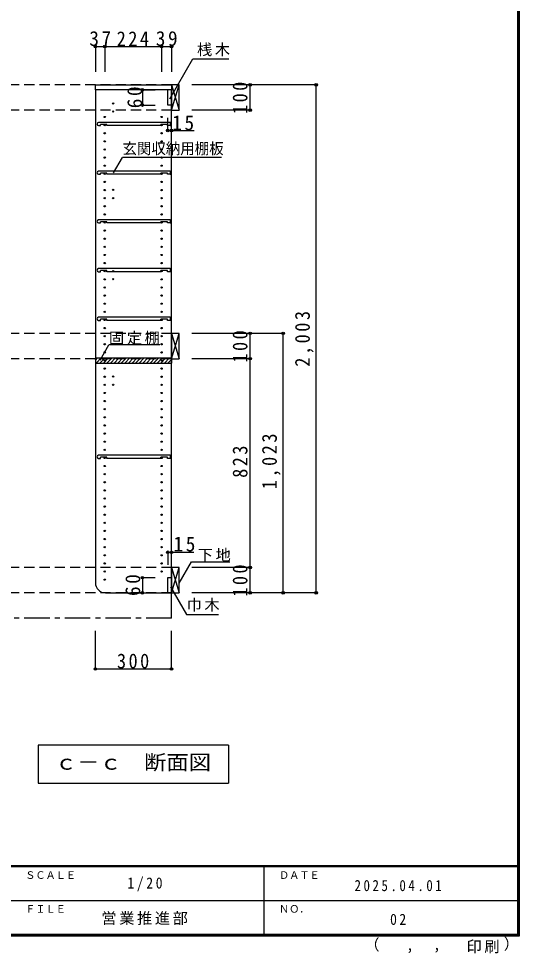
# Model space of a CAD drawing. Units: millimetres at full size, sheet at 1:20; details may follow other scales. Extents: x -8210 to 8210, y -5841 to 5773.
# Drawn here: x 6238 to 8210, y 119 to 3803 of the extents above; entities that cross this region are included whole.
import ezdxf
from ezdxf.enums import TextEntityAlignment as Align

# ---------------------------------------------------------------- set-up
doc = ezdxf.new("R2010")
doc.units = ezdxf.units.MM
doc.header["$LTSCALE"] = 20
doc.header["$PDMODE"] = 32
doc.header["$PDSIZE"] = 10
doc.linetypes.add('CHAIN1', pattern=[8, 5, -1, 1, -1])
doc.linetypes.add('DASHED2', pattern=[3, 2, -1])
for name, color, linetype in [('0-2_本体', 2, 'Continuous'), ('0-3_固定棚', 3, 'Continuous'), ('0-4_可動棚', 3, 'Continuous'), ('0-5', 4, 'Continuous'), ('0-7_桟木・巾木', 2, 'Continuous'), ('0-8_引き出し', 3, 'Continuous'), ('0-A_文字', 7, 'Continuous'), ('0-B_寸法', 4, 'Continuous'), ('0-C_ハッチ', 4, 'Continuous'), ('F-1_枠', 6, 'Continuous'), ('F-A_文字', 7, 'Continuous')]:
    doc.layers.add(name, color=color, linetype=linetype)
doc.styles.add('ＭＳ ゴシック', font='')
doc.styles.get('ＭＳ ゴシック').set_extended_font_data('MS Gothic')

# ---------------------------------------------------------------- blocks, each defined once
blk = doc.blocks.new('玄関収納用棚')
at = {"layer": '0-4_可動棚', "color": 2}
for p, q in [((132.93, 8.05), (-149.57, 8.05)), ((-142.57, -3.95), (-142.57, 0.35)), ((-117.57, 0.35), (-142.57, 0.35)), ((-117.57, -3.95), (-117.57, 0.35)), ((96.43, -3.95), (96.43, 0.35)), ((134.43, -2.45), (134.43, 6.55)), ((-149.57, -3.95), (-142.57, -3.95)), ((96.43, -3.95), (-117.57, -3.95)), ((132.93, -3.95), (121.43, -3.95))]:
    blk.add_line(p, q, dxfattribs=at)
blk.add_lwpolyline([(121.43, -3.95), (121.43, 0.35), (96.43, 0.35)], dxfattribs=at)
for centre, radius, start, end in [((-149.57, 2.05), 6, 90, 180), ((-149.57, 2.05), 6, 180, 270), ((132.93, 6.55), 1.5, 0, 90), ((132.93, -2.45), 1.5, 270, 0)]:
    blk.add_arc(centre, radius, start, end, dxfattribs=at)

msp = doc.modelspace()

# ---------------------------------------------------------------- linework, layer by layer
at = {"layer": '0-2_本体'}
for p, q in [((6539.71, 3522.77), (6539.71, 3542.77)), ((6539.71, 3542.77), (6839.71, 3542.77)), ((6839.71, 3542.77), (6839.71, 3522.77)), ((6839.71, 3522.77), (6539.71, 3522.77))]:
    msp.add_line(p, q, dxfattribs=at)
at = {"layer": '0-3_固定棚', "color": 2}
for p, q in [((6539.71, 2465.77), (6539.71, 2445.77)), ((6539.71, 2465.77), (6839.71, 2465.77)), ((6539.71, 2445.77), (6839.71, 2445.77)), ((6839.71, 2465.77), (6839.71, 2445.77))]:
    msp.add_line(p, q, dxfattribs=at)
at = {"layer": '0-5', "color": 3}
for p, q in [((6839.71, 3522.77), (6539.71, 3522.77)), ((6539.71, 3522.77), (6539.71, 1579.77)), ((6839.71, 1539.77), (6839.71, 3522.77)), ((6579.71, 1539.77), (6839.71, 1539.77))]:
    msp.add_line(p, q, dxfattribs=at)
at = {"layer": '0-5', "color": 2}
msp.add_line((6839.71, 1526.77), (6839.71, 1539.77), dxfattribs=at)
at = {"layer": '0-5'}
for centre in [(6609.71, 3469.27), (6609.71, 3437.27), (6576.71, 3415.77), (6800.71, 3415.77), (6576.71, 3383.77), (6576.71, 3351.77), (6800.71, 3383.77), (6800.71, 3351.77), (6576.71, 3319.77), (6800.71, 3319.77), (6576.71, 3287.77), (6800.71, 3287.77), (6576.71, 3255.77), (6800.71, 3255.77), (6576.71, 3223.77), (6800.71, 3223.77), (6576.71, 3191.77), (6800.71, 3191.77), (6576.71, 3159.77), (6800.71, 3159.77), (6576.71, 3127.77), (6576.71, 3095.77), (6609.71, 3128.27), (6609.71, 3096.27), (6800.71, 3127.77), (6800.71, 3095.77), (6576.71, 3063.77), (6800.71, 3063.77), (6576.71, 3031.77), (6800.71, 3031.77), (6576.71, 2999.77), (6800.71, 2999.77), (6576.71, 2967.77), (6800.71, 2967.77), (6576.71, 2935.77), (6800.71, 2935.77), (6576.71, 2903.77), (6576.71, 2871.77), (6800.71, 2903.77), (6800.71, 2871.77), (6576.71, 2839.77), (6800.71, 2839.77), (6576.71, 2807.77), (6609.71, 2808.27), (6800.71, 2807.77), (6576.71, 2775.77), (6609.71, 2776.27), (6800.71, 2775.77), (6576.71, 2743.77), (6800.71, 2743.77), (6576.71, 2711.77), (6800.71, 2711.77), (6576.71, 2679.77), (6800.71, 2679.77), (6576.71, 2647.77), (6576.71, 2615.77), (6800.71, 2647.77), (6800.71, 2615.77), (6576.71, 2583.77), (6800.71, 2583.77), (6576.71, 2551.77), (6800.71, 2551.77), (6576.71, 2519.77), (6800.71, 2519.77), (6576.71, 2487.77), (6800.71, 2487.77), (6576.71, 2455.77), (6800.71, 2455.77), (6576.71, 2423.77), (6800.71, 2423.77), (6576.71, 2391.77), (6576.71, 2359.77), (6609.71, 2392.27), (6609.71, 2360.27), (6800.71, 2391.77), (6800.71, 2359.77), (6576.71, 2327.77), (6800.71, 2327.77), (6576.71, 2295.77), (6800.71, 2295.77), (6576.71, 2263.77), (6800.71, 2263.77), (6576.71, 2231.77), (6800.71, 2231.77), (6576.71, 2199.77), (6800.71, 2199.77), (6576.71, 2167.77), (6576.71, 2135.77), (6800.71, 2167.77), (6800.71, 2135.77), (6576.71, 2103.77), (6800.71, 2103.77), (6576.71, 2071.77), (6800.71, 2071.77), (6576.71, 2039.77), (6800.71, 2039.77), (6576.71, 2007.77), (6800.71, 2007.77), (6576.71, 1975.77), (6800.71, 1975.77), (6576.71, 1943.77), (6800.71, 1943.77), (6576.71, 1911.77), (6576.71, 1879.77), (6800.71, 1911.77), (6800.71, 1879.77), (6576.71, 1847.77), (6800.71, 1847.77), (6576.71, 1815.77), (6800.71, 1815.77), (6576.71, 1783.77), (6800.71, 1783.77), (6576.71, 1751.77), (6800.71, 1751.77), (6576.71, 1719.77), (6800.71, 1719.77), (6576.71, 1687.77), (6576.71, 1655.77), (6800.71, 1687.77), (6800.71, 1655.77), (6576.71, 1623.77), (6800.71, 1623.77), (6576.71, 1591.77)]:
    msp.add_circle(centre, 2.5, dxfattribs=at)
at = {"layer": '0-5', "color": 3}
msp.add_arc((6579.71, 1579.77), 40, 180, 270, dxfattribs=at)
at = {"layer": '0-7_桟木・巾木'}
for p, q in [((6839.71, 3522.77), (6824.71, 3522.77)), ((6824.71, 3462.77), (6824.71, 3522.77)), ((6839.71, 3522.77), (6839.71, 3481.77)), ((6824.71, 1599.77), (6839.71, 1599.77)), ((6839.71, 1599.77), (6839.71, 1539.77))]:
    msp.add_line(p, q, dxfattribs=at)
for points in [[(6839.71, 3462.77), (6828.22, 3462.77), (6824.71, 3462.77)], [(6839.71, 1539.77), (6824.71, 1539.77), (6824.71, 1599.77)]]:
    msp.add_lwpolyline(points, dxfattribs=at)
at = {"layer": '0-8_引き出し'}
for p, q in [((6839.71, 3542.77), (6839.71, 3442.77)), ((6869.71, 3542.77), (6839.71, 3542.77)), ((6869.71, 3442.77), (6869.71, 3542.77)), ((6839.71, 3442.77), (6869.71, 3442.77)), ((6839.71, 1639.77), (6839.71, 1539.77)), ((6869.71, 1639.77), (6839.71, 1639.77)), ((6869.71, 1539.77), (6869.71, 1639.77)), ((6839.71, 1539.77), (6869.71, 1539.77))]:
    msp.add_line(p, q, dxfattribs=at)
at = {"layer": '0-8_引き出し', "color": 7}
for p, q in [((6839.71, 3442.77), (6869.71, 3542.77)), ((6839.71, 3542.77), (6869.71, 3442.77)), ((6839.71, 2562.77), (6869.71, 2462.77)), ((6839.71, 2462.77), (6869.71, 2562.77)), ((6839.71, 1539.77), (6869.71, 1639.77)), ((6839.71, 1639.77), (6869.71, 1539.77))]:
    msp.add_line(p, q, dxfattribs=at)
at = {"layer": '0-8_引き出し'}
msp.add_lwpolyline([(6869.71, 2462.77), (6869.71, 2562.77), (6839.71, 2562.77), (6839.71, 2462.77)], close=True, dxfattribs=at)
at = {"layer": '0-A_文字'}
for p, q in [((6833.04, 3487.31), (6923.92, 3644.71)), ((6923.92, 3644.71), (7066.15, 3644.71)), ((6611.21, 3195.97), (6646.23, 3256.62)), ((7036.23, 3256.62), (6646.23, 3256.62)), ((6558.26, 2456.71), (6593.28, 2517.36)), ((6793.28, 2517.36), (6593.28, 2517.36)), ((6869.71, 1578.09), (6918.48, 1662.55)), ((6918.48, 1662.55), (7069.01, 1662.55)), ((6835.9, 1563.5), (6899.15, 1453.96)), ((6899.15, 1453.96), (7025.18, 1453.96)), ((6314.71, 939.77), (6314.71, 789.77)), ((7064.71, 939.77), (6314.71, 939.77)), ((7064.71, 939.77), (7064.71, 789.77)), ((6314.71, 789.77), (7064.71, 789.77))]:
    msp.add_line(p, q, dxfattribs=at)
at = {"layer": '0-A_文字', "linetype": 'CHAIN1'}
for q in [(6839.71, 1539.77), (2119.71, 1439.77)]:
    msp.add_line((6839.71, 1439.77), q, dxfattribs=at)
at = {"layer": '0-B_寸法'}
for p, q in [((6539.71, 3693.77), (6839.71, 3693.77)), ((6539.71, 3693.77), (6539.71, 3593.77)), ((6576.71, 3693.77), (6576.71, 3593.77)), ((6800.71, 3693.77), (6800.71, 3593.77)), ((6839.71, 3693.77), (6839.71, 3593.77)), ((7149.71, 3542.77), (6919.71, 3542.77)), ((7409.71, 3542.77), (6919.71, 3542.77)), ((7149.71, 3442.77), (7149.71, 3542.77)), ((7409.71, 1539.77), (7409.71, 3542.77)), ((6724.71, 3522.77), (6724.71, 3462.77)), ((6724.71, 3522.77), (6774.71, 3522.77)), ((6724.71, 3462.77), (6774.71, 3462.77)), ((7149.71, 3442.77), (6919.71, 3442.77)), ((6824.71, 3362.77), (6824.71, 3412.77)), ((6839.71, 3362.77), (6839.71, 3412.77)), ((6824.71, 3362.77), (6929.1, 3362.77)), ((7149.71, 2562.77), (6919.71, 2562.77)), ((7279.71, 2562.77), (7149.71, 2562.77)), ((7149.71, 2462.77), (7149.71, 2562.77)), ((7279.71, 1539.77), (7279.71, 2562.77)), ((7149.71, 2462.77), (6919.71, 2462.77)), ((7149.71, 1639.77), (7149.71, 2462.77)), ((6824.71, 1699.77), (6824.71, 1649.77)), ((6824.71, 1699.77), (6928.17, 1699.77)), ((7149.71, 1639.77), (6919.71, 1639.77)), ((7149.71, 1539.77), (7149.71, 1639.77)), ((6724.71, 1599.77), (6724.71, 1539.77)), ((6724.71, 1599.77), (6774.71, 1599.77)), ((6724.71, 1539.77), (6774.71, 1539.77)), ((7149.71, 1539.77), (6919.71, 1539.77)), ((7409.71, 1539.77), (6919.71, 1539.77)), ((7279.71, 1539.77), (7149.71, 1539.77)), ((6539.71, 1239.77), (6539.71, 1389.77)), ((6839.71, 1239.77), (6839.71, 1389.77)), ((6539.71, 1239.77), (6839.71, 1239.77))]:
    msp.add_line(p, q, dxfattribs=at)
at = {"layer": '0-B_寸法', "linetype": 'DASHED2'}
for p, q in [((6839.71, 3542.77), (2119.71, 3542.77)), ((6839.71, 3442.77), (2119.71, 3442.77)), ((6839.71, 2562.77), (2119.71, 2562.77)), ((6839.71, 2462.77), (2119.71, 2462.77)), ((6839.71, 1639.77), (2119.71, 1639.77)), ((6839.71, 1539.77), (2119.71, 1539.77))]:
    msp.add_line(p, q, dxfattribs=at)
at = {"layer": '0-B_寸法', "color": 7}
for p in [(6539.71, 3693.77), (6576.71, 3693.77), (6800.71, 3693.77), (6839.71, 3693.77), (7149.71, 3542.77), (7409.71, 3542.77), (6724.71, 3522.77), (6724.71, 3462.77), (7149.71, 3442.77), (6824.71, 3362.77), (6839.71, 3362.77), (7149.71, 2562.77), (7279.71, 2562.77), (7149.71, 2462.77), (6824.71, 1699.77), (6839.71, 1699.77), (7149.71, 1639.77), (6724.71, 1599.77), (6724.71, 1539.77), (7149.71, 1539.77), (7279.71, 1539.77), (7409.71, 1539.77), (6539.71, 1239.77), (6839.71, 1239.77)]:
    msp.add_point(p, dxfattribs=at)
at = {"layer": '0-C_ハッチ'}
for p, q in [((6539.71, 2456.82), (6548.66, 2465.77)), ((6542.8, 2445.77), (6562.8, 2465.77)), ((6556.94, 2445.77), (6576.94, 2465.77)), ((6571.09, 2445.77), (6591.09, 2465.77)), ((6585.23, 2445.77), (6605.23, 2465.77)), ((6599.37, 2445.77), (6619.37, 2465.77)), ((6613.51, 2445.77), (6633.51, 2465.77)), ((6627.65, 2445.77), (6647.65, 2465.77)), ((6641.8, 2445.77), (6661.8, 2465.77)), ((6655.94, 2445.77), (6675.94, 2465.77)), ((6670.08, 2445.77), (6690.08, 2465.77)), ((6684.22, 2445.77), (6704.22, 2465.77)), ((6698.37, 2445.77), (6718.37, 2465.77)), ((6712.51, 2445.77), (6732.51, 2465.77)), ((6726.65, 2445.77), (6746.65, 2465.77)), ((6740.79, 2445.77), (6760.79, 2465.77)), ((6754.93, 2445.77), (6774.93, 2465.77)), ((6769.08, 2445.77), (6789.08, 2465.77)), ((6783.22, 2445.77), (6803.22, 2465.77)), ((6797.36, 2445.77), (6817.36, 2465.77)), ((6811.5, 2445.77), (6831.5, 2465.77)), ((6825.64, 2445.77), (6839.71, 2459.84))]:
    msp.add_line(p, q, dxfattribs=at)
at = {"layer": 'F-1_枠'}
for p, q in [((8203.33, 5773.33), (8203.33, 186.67)), ((8206.67, 5773.33), (8206.67, 186.67)), ((8210, 5773.33), (8210, 186.67)), ((8210, 463.33), (410, 463.33)), ((8210, 460), (410, 460)), ((7203.33, 460), (7203.33, 193.33)), ((4310, 326.67), (8203.33, 326.66)), ((8210, 193.33), (410, 193.33)), ((8210, 190), (410, 190)), ((8210, 186.67), (410, 186.67))]:
    msp.add_line(p, q, dxfattribs=at)

# ---------------------------------------------------------------- block references
at = {"layer": '0-4_可動棚'}
for p in [(6701.78, 3385.92), (6701.78, 3193.92), (6701.78, 3001.92), (6701.78, 2809.92), (6701.78, 2617.92), (6701.78, 2073.92)]:
    msp.add_blockref('玄関収納用棚', p, dxfattribs=at)

# ---------------------------------------------------------------- texts
at = {"layer": '0-A_文字', "style": 'ＭＳ ゴシック'}
for s, height, width, p in [('玄関収納用棚板', 43.99, 0.95, (6646.23, 3256.62)), ('ｃ－ｃ\u3000断面図', 58.65, 1.1, (6379.71, 824.77))]:
    msp.add_text(s, height=height, dxfattribs=dict(at, width=width)).set_placement(p, align=Align.BOTTOM_LEFT)
at = {"layer": '0-A_文字', "char_height": 43.99, "attachment_point": 7, "style": 'ＭＳ ゴシック'}
for s, insert in [('\\T1.17;桟木', (6940.12, 3654.92)), ('\\T1.17;固定棚', (6593.28, 2517.36)), ('\\T1.17;下地', (6942.98, 1662.55)), ('\\T1.17;巾木', (6899.15, 1465.9))]:
    msp.add_mtext(s, dxfattribs=dict(at, insert=insert))
at = {"layer": '0-B_寸法', "color": 7, "char_height": 58.65, "attachment_point": 7, "style": 'ＭＳ ゴシック'}
for s, insert in [('\\T1.27;\\W0.95;37', (6515.71, 3694.98)), ('\\T1.27;\\W0.9;224', (6623.71, 3694.98)), ('\\T1.27;\\W0.95;39', (6777.71, 3694.98)), ('\\T1.27;\\W0.95;15', (6842.6, 3362.77)), ('\\T1.27;\\W0.95;15', (6847.63, 1702.24)), ('\\T1.27;\\W0.9;300', (6624.71, 1240.98))]:
    msp.add_mtext(s, dxfattribs=dict(at, insert=insert))
at = {"layer": '0-B_寸法', "color": 7, "char_height": 58.65, "attachment_point": 7, "rotation": 90, "style": 'ＭＳ ゴシック'}
for s, insert in [('\\T1.27;\\W0.9;100', (7139.71, 3427.77)), ('\\T1.27;\\W0.95;60', (6724.71, 3450.27)), ('\\T1.28;\\W0.9;2,003', (7399.71, 2431.27)), ('\\T1.27;\\W0.9;100', (7139.71, 2447.77)), ('\\T1.28;\\W0.9;1,023', (7269.71, 1948.27)), ('\\T1.27;\\W0.9;823', (7139.71, 1993.27)), ('\\T1.27;\\W0.9;100', (7139.71, 1524.77)), ('\\T1.27;\\W0.95;60', (6717.1, 1527.27))]:
    msp.add_mtext(s, dxfattribs=dict(at, insert=insert))
at = {"layer": 'F-A_文字', "style": 'ＭＳ ゴシック'}
for s, height, p in [('ＳＣＡＬＥ', 29.33, (6263.33, 403.33)), ('ＤＡＴＥ', 29.33, (7263.33, 403.33)), ('ＦＩＬＥ', 29.33, (6263.33, 270)), ('ＮＯ．', 29.33, (7263.33, 270)), ('）', 43.99, (8148.94, 120.58)), ('（', 43.99, (7599.36, 117.79)), (',', 43.99, (7764.19, 117.79)), (',', 43.99, (7870.13, 119.65))]:
    msp.add_text(s, height=height, dxfattribs=at).set_placement(p, align=Align.BOTTOM_LEFT)
at = {"layer": 'F-A_文字', "char_height": 43.99, "attachment_point": 7, "style": 'ＭＳ ゴシック'}
for s, insert in [('\\T1.38;\\W0.9;1/20', (6665.83, 363.33)), ('\\T1.39;\\W0.85;2025.04.01', (7560.83, 363.33)), ('\\T1.17;営業推進部', (6563.33, 230)), ('\\T1.36;\\W0.9;02', (7700.83, 230)), ('\\T1.17;印刷', (8002.1, 118.72))]:
    msp.add_mtext(s, dxfattribs=dict(at, insert=insert))

doc.saveas('drawing.dxf')
